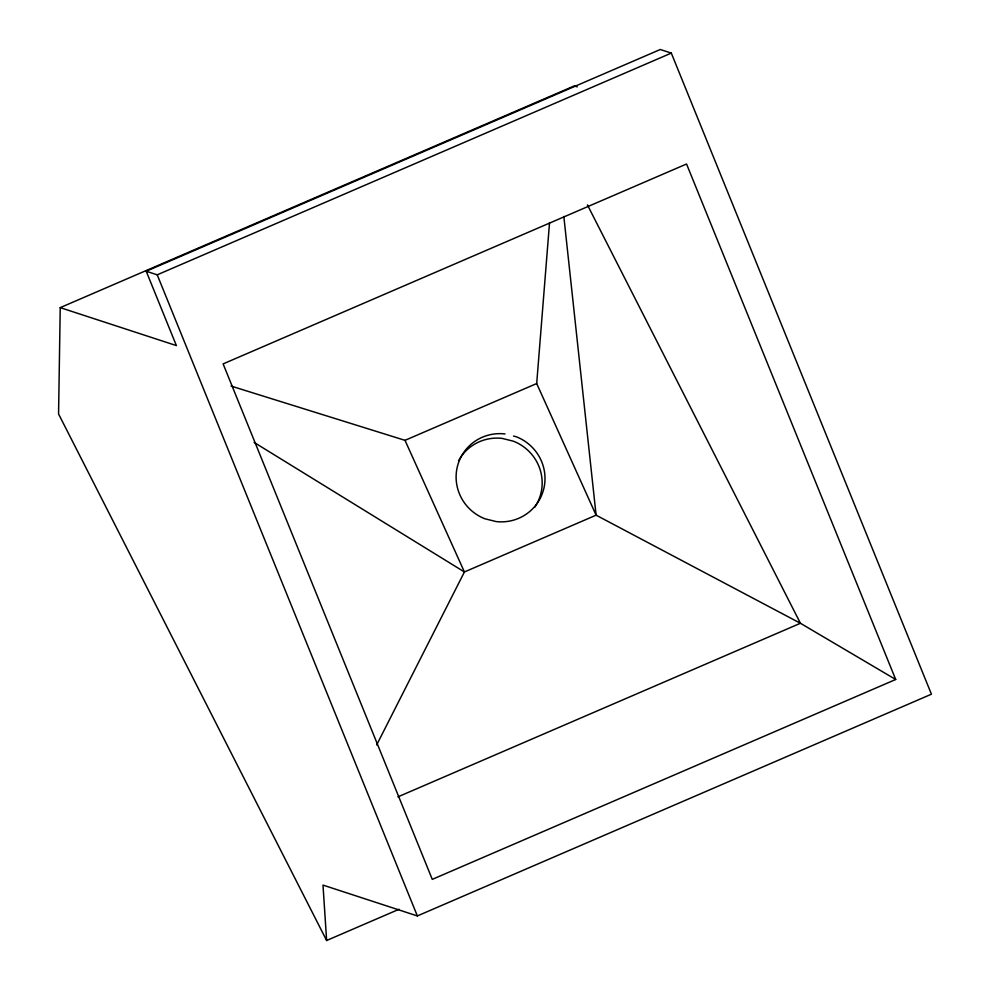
<?xml version="1.0" encoding="UTF-8"?>
<svg xmlns="http://www.w3.org/2000/svg" width="990" height="990" viewBox="0 0 990 990"><rect width="100%" height="100%" fill="white"/><g stroke="black" fill="none" stroke-linecap="round" stroke-linejoin="round"><path stroke-width="1.49" d="M577.257 86.86L574.311 85.907L60.229 307.63L58.571 413.981L326.626 940.5L399.057 909.265M895.702 679.487L686.553 164.006L223.121 363.899L432.271 879.368L895.702 679.487L800.427 623.267L596.104 515.171L536.691 383.551L549.537 222.639M376.683 744.913L464.421 571.96L596.104 515.171L563.83 216.463M60.229 307.63L176.381 345.584L146.211 271.235L660.293 49.5L671.307 53.101L931.429 694.2L417.347 915.936L322.988 885.097L326.626 940.5M146.211 271.235L157.224 274.824L671.307 53.101M231.041 386.063L405.009 440.34L536.691 383.551M397.93 796.863L800.427 623.267L587.417 204.881M513.525 436.07L516.285 436.763A44.686 43.882 32.4 0 1 543.832 488.54A44.686 43.882 32.4 0 1 496.126 521.569L484.828 518.748A44.686 43.882 32.4 0 1 457.281 466.971A44.686 43.882 32.4 0 1 504.987 433.942M254.121 442.419L464.421 571.96L405.009 440.34M157.224 274.824L417.347 915.936M458.556 460.721A44.686 43.882 32.4 0 1 502.153 438.397L513.451 441.218A44.686 43.882 32.4 0 1 534.637 507.387"/></g></svg>
